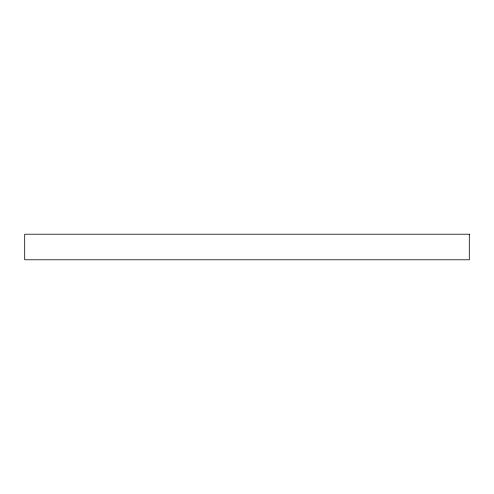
<?xml version="1.0" encoding="UTF-8"?>
<svg xmlns="http://www.w3.org/2000/svg" width="494" height="494" viewBox="0 0 494 494"><rect width="100%" height="100%" fill="white"/><g stroke="black" fill="none" stroke-linecap="round" stroke-linejoin="round"><path stroke-width="0.74" d="M469.3 234.212L24.7 234.212L24.7 259.788L469.3 259.788L469.3 234.212"/></g></svg>
